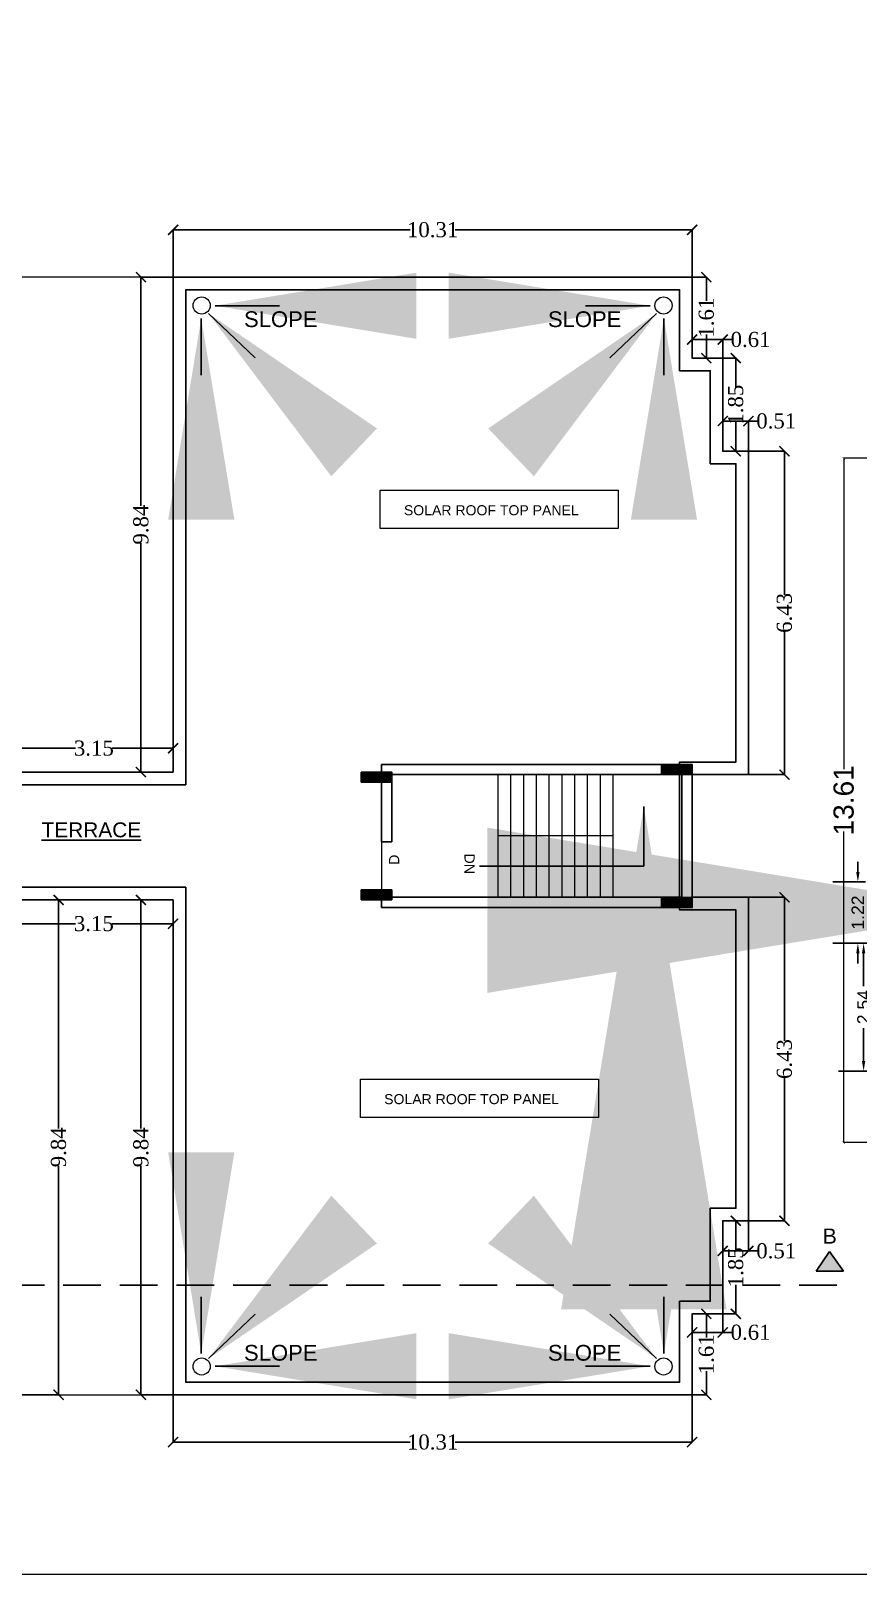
# Model space of a CAD drawing. Header units: metres. Extents: x 0 to 63445, y 32357 to 32804.
# Drawn here: x 63220.02 to 63236.46, y 32720.57 to 32751.26 of the extents above; entities that cross this region are included whole.
import ezdxf

# ---------------------------------------------------------------- set-up
doc = ezdxf.new("R2010")
doc.units = ezdxf.units.M
doc.header["$MEASUREMENT"] = 0
doc.header["$PDMODE"] = 34
doc.header["$PDSIZE"] = -10
doc.linetypes.add('CONTINULUS', pattern=[0])
doc.linetypes.add('DASHED2', pattern=[0.375, 0.25, -0.125])
doc.layers.get('0').update_dxf_attribs({"lineweight": 25})
for name, color, linetype, lineweight in [('BLK_1_FLR_1_ROOF_AREA', 7, 'Continuous', 0), ('BLK_3_FLR_0_STAIR_1_FLIGHT_1', 7, 'Continuous', 0), ('BLK_3_FLR_0_STAIR_1_LANDING_1', 7, 'Continuous', 0), ('colum', 1, 'Continuous', 30), ('COLUMN', 1, 'Continuous', 30), ('DIM', 56, 'Continuous', 20), ('ELEVATION', 142, 'Continuous', 9), ('STEPS', 114, 'Continuous', 20), ('TEXT-2', 65, 'Continuous', 18), ('wall', 7, 'Continuous', 30)]:
    doc.layers.add(name, color=color, linetype=linetype, lineweight=lineweight)
doc.layers.add('text', color=65, linetype='Continuous')
doc.styles.add('8IN', font='arial.ttf', dxfattribs={"height": 8})
doc.styles.add('AutoDCRFont', font='arial.ttf')
doc.styles.add('PreDCRFont', font='arial.ttf', dxfattribs={"height": 0.25})
doc.styles.add('small int', font='arial.ttf', dxfattribs={"height": 18})
doc.styles.get("Standard").update_dxf_attribs({"font": 'arial.ttf', "height": 0.4})
doc.styles.add('TNR', font='times.ttf', dxfattribs={"height": 0.5})
doc.dimstyles.new('ARCHANA', dxfattribs={"dimscale": 0, "dimtxt": 0.5, "dimasz": 0.5, "dimexe": 0, "dimexo": 0, "dimgap": 0, "dimtad": 0, "dimzin": 0, "dimdsep": 46, "dimtxsty": 'TNR', "dimblk": 'ARCHTICK', "dimcen": 0.09, "dimclrd": 36, "dimclre": 36, "dimclrt": 7, "dimadec": 0, "dimazin": 0, "dimtfac": 1, "dimtofl": 0, "dimtmove": 0, "dimatfit": 3, "dimldrblk": 'ARCHTICK', "dimfxl": 1, "dimfrac": 2, "dimtolj": 1, "dimtzin": 0, "dimlwd": -1, "dimlwe": -1, "dimarcsym": 0})
doc.dimstyles.new('Copy of Standard2', dxfattribs={"dimtxt": 0.25, "dimasz": 0.2, "dimexe": 0.5, "dimexo": 0.3, "dimgap": 0.09, "dimtad": 0, "dimtoh": 1, "dimzin": 0, "dimdsep": 46, "dimtxsty": 'PreDCRFont', "dimcen": 0.025, "dimdle": 0.1, "dimadec": 0, "dimazin": 0, "dimtfac": 1, "dimtofl": 0, "dimtmove": 2, "dimatfit": 3, "dimfxl": 0.18, "dimtolj": 1, "dimtzin": 0, "dimarcsym": 0})
doc.dimstyles.new('interior', dxfattribs={"dimtxt": 7, "dimasz": 4, "dimexe": 0.18, "dimexo": 0.0625, "dimgap": 0.09, "dimtad": 0, "dimdec": 0, "dimzin": 0, "dimdsep": 46, "dimlunit": 3, "dimtxsty": 'Standard', "dimblk": 'OPEN90', "dimcen": 0.09, "dimse1": 1, "dimse2": 1, "dimadec": 0, "dimazin": 0, "dimtfac": 1, "dimtdec": 0, "dimtofl": 0, "dimtmove": 0, "dimatfit": 3, "dimfxl": 1, "dimtolj": 1, "dimtzin": 0, "dimarcsym": 0})
doc.dimstyles.new('STD', dxfattribs={"dimtxt": 10, "dimasz": 10, "dimexe": 0, "dimexo": 0, "dimgap": 0.09, "dimtad": 0, "dimdec": 0, "dimzin": 0, "dimdsep": 46, "dimlunit": 4, "dimtxsty": 'small int', "dimcen": 0.09, "dimclrd": 75, "dimclre": 75, "dimadec": 0, "dimazin": 0, "dimtfac": 1, "dimtdec": 0, "dimtofl": 0, "dimtmove": 0, "dimatfit": 3, "dimfxl": 1, "dimtolj": 1, "dimtzin": 0, "dimarcsym": 0})

# ---------------------------------------------------------------- blocks, each defined once
blk = doc.blocks.new('A$C7D115503')
at = {"layer": 'COLUMN', "ltscale": 3}
h = blk.add_hatch(dxfattribs=at)
h.set_pattern_fill('ANSI31', color=256, style=0)
h.paths.add_polyline_path([(-14.4, -11.6), (-6.4, -11.6), (-6.4, 12.4), (-14.4, 12.4)])
at = {"layer": 'COLUMN', "ltscale": 0.05}
for p, q in [((-14.4, 12.4), (-6.4, 12.4)), ((-14.4, 12.4), (-14.4, -11.6)), ((-6.4, 12.4), (-6.4, -11.6)), ((-6.4, -11.6), (-14.4, -11.6))]:
    blk.add_line(p, q, dxfattribs=at)
blk = doc.blocks.new('_ArchTick')
at = {"color": 0, "linetype": 'ByBlock', "const_width": 0.15}
blk.add_lwpolyline([(-0.5, -0.5), (0.5, 0.5)], dxfattribs=at)
blk = doc.blocks.new('*D298')
at = {"layer": 'Defpoints', "color": 0, "ltscale": 0.5, "transparency": 16777216}
for p in [(63234.276, 32742.899), (63234.992, 32742.899), (63234.276, 32736.469)]:
    blk.add_point(p, dxfattribs=at)
at = {"layer": 'wall', "color": 36, "ltscale": 0.5, "transparency": 16777216}
for p, q in [((63234.276, 32742.899), (63234.992, 32742.899)), ((63234.992, 32742.899), (63234.992, 32740.044)), ((63234.992, 32736.469), (63234.992, 32739.324)), ((63234.276, 32736.469), (63234.992, 32736.469))]:
    blk.add_line(p, q, dxfattribs=at)
at = {"layer": 'wall', "color": 36, "ltscale": 0.5, "transparency": 16777216, "xscale": 0.2, "yscale": 0.2, "zscale": 0.2}
for p, rotation in [((63234.992, 32742.899), 90), ((63234.992, 32736.469), 270)]:
    blk.add_blockref('_ArchTick', p, dxfattribs=dict(at, rotation=rotation))
at = {"layer": 'wall', "color": 7, "ltscale": 0.5, "transparency": 16777216, "insert": (63234.992, 32739.684), "char_height": 0.5, "attachment_point": 5, "rotation": 90, "style": 'TNR'}
blk.add_mtext('\\A1;{\\H0.6x;6.43}', dxfattribs=at)
blk = doc.blocks.new('*D299')
at = {"layer": 'Defpoints', "color": 0, "ltscale": 0.5, "transparency": 16777216}
for p in [(63234.276, 32743.499), (63233.766, 32742.899), (63234.276, 32742.899)]:
    blk.add_point(p, dxfattribs=at)
at = {"layer": 'wall', "color": 36, "ltscale": 0.5, "transparency": 16777216}
for p, q in [((63233.766, 32742.899), (63233.766, 32743.499)), ((63233.766, 32743.499), (63234.276, 32743.499)), ((63234.276, 32742.899), (63234.276, 32743.499)), ((63234.276, 32743.499), (63234.476, 32743.499))]:
    blk.add_line(p, q, dxfattribs=at)
at = {"layer": 'wall', "color": 36, "ltscale": 0.5, "transparency": 16777216, "xscale": 0.2, "yscale": 0.2, "zscale": 0.2, "rotation": 180}
blk.add_blockref('_ArchTick', (63233.766, 32743.499), dxfattribs=at)
at = {"layer": 'wall', "color": 36, "ltscale": 0.5, "transparency": 16777216, "xscale": 0.2, "yscale": 0.2, "zscale": 0.2}
blk.add_blockref('_ArchTick', (63234.276, 32743.499), dxfattribs=at)
at = {"layer": 'wall', "color": 7, "ltscale": 0.5, "transparency": 16777216, "insert": (63234.829, 32743.499), "char_height": 0.5, "attachment_point": 5, "style": 'TNR'}
blk.add_mtext('\\A1;{\\H0.6x;0.51}', dxfattribs=at)
blk = doc.blocks.new('*D284')
at = {"layer": 'Defpoints', "color": 0, "ltscale": 0.5, "transparency": 16777216}
for p in [(63233.766, 32744.749), (63234.025, 32744.749), (63233.766, 32742.899)]:
    blk.add_point(p, dxfattribs=at)
at = {"layer": 'wall', "color": 36, "ltscale": 0.5, "transparency": 16777216}
for p, q in [((63233.766, 32744.749), (63234.025, 32744.749)), ((63234.025, 32744.749), (63234.025, 32744.171)), ((63234.025, 32742.899), (63234.025, 32743.477)), ((63233.766, 32742.899), (63234.025, 32742.899))]:
    blk.add_line(p, q, dxfattribs=at)
at = {"layer": 'wall', "color": 36, "ltscale": 0.5, "transparency": 16777216, "xscale": 0.2, "yscale": 0.2, "zscale": 0.2}
for p, rotation in [((63234.025, 32744.749), 90), ((63234.025, 32742.899), 270)]:
    blk.add_blockref('_ArchTick', p, dxfattribs=dict(at, rotation=rotation))
at = {"layer": 'wall', "color": 7, "ltscale": 0.5, "transparency": 16777216, "insert": (63234.025, 32743.824), "char_height": 0.5, "attachment_point": 5, "rotation": 90, "style": 'TNR'}
blk.add_mtext('\\A1;{\\H0.6x;1.85}', dxfattribs=at)
blk = doc.blocks.new('*D300')
at = {"layer": 'Defpoints', "color": 0, "ltscale": 0.5, "transparency": 16777216}
for p in [(63233.157, 32745.118), (63233.157, 32744.749), (63233.766, 32744.749)]:
    blk.add_point(p, dxfattribs=at)
at = {"layer": 'wall', "color": 36, "ltscale": 0.5, "transparency": 16777216}
for p, q in [((63233.157, 32744.749), (63233.157, 32745.118)), ((63233.157, 32745.118), (63233.766, 32745.118)), ((63233.766, 32744.749), (63233.766, 32745.118)), ((63233.766, 32745.118), (63233.966, 32745.118))]:
    blk.add_line(p, q, dxfattribs=at)
at = {"layer": 'wall', "color": 36, "ltscale": 0.5, "transparency": 16777216, "xscale": 0.2, "yscale": 0.2, "zscale": 0.2, "rotation": 180}
blk.add_blockref('_ArchTick', (63233.157, 32745.118), dxfattribs=at)
at = {"layer": 'wall', "color": 36, "ltscale": 0.5, "transparency": 16777216, "xscale": 0.2, "yscale": 0.2, "zscale": 0.2}
blk.add_blockref('_ArchTick', (63233.766, 32745.118), dxfattribs=at)
at = {"layer": 'wall', "color": 7, "ltscale": 0.5, "transparency": 16777216, "insert": (63234.319, 32745.118), "char_height": 0.5, "attachment_point": 5, "style": 'TNR'}
blk.add_mtext('\\A1;{\\H0.6x;0.61}', dxfattribs=at)
blk = doc.blocks.new('*D285')
at = {"layer": 'Defpoints', "color": 0, "ltscale": 0.5, "transparency": 16777216}
for p in [(63233.157, 32746.358), (63233.44, 32746.358), (63233.157, 32744.749)]:
    blk.add_point(p, dxfattribs=at)
at = {"layer": 'wall', "color": 36, "ltscale": 0.5, "transparency": 16777216}
for p, q in [((63233.157, 32746.358), (63233.44, 32746.358)), ((63233.44, 32746.358), (63233.44, 32745.888)), ((63233.44, 32744.749), (63233.44, 32745.219)), ((63233.157, 32744.749), (63233.44, 32744.749))]:
    blk.add_line(p, q, dxfattribs=at)
at = {"layer": 'wall', "color": 36, "ltscale": 0.5, "transparency": 16777216, "xscale": 0.2, "yscale": 0.2, "zscale": 0.2}
for p, rotation in [((63233.44, 32746.358), 90), ((63233.44, 32744.749), 270)]:
    blk.add_blockref('_ArchTick', p, dxfattribs=dict(at, rotation=rotation))
at = {"layer": 'wall', "color": 7, "ltscale": 0.5, "transparency": 16777216, "insert": (63233.44, 32745.554), "char_height": 0.5, "attachment_point": 5, "rotation": 90, "style": 'TNR'}
blk.add_mtext('\\A1;{\\H0.6x;1.61}', dxfattribs=at)
blk = doc.blocks.new('*D301')
at = {"layer": 'Defpoints', "color": 0, "ltscale": 0.5, "transparency": 16777216}
for p in [(63222.843, 32747.3), (63222.843, 32746.358), (63233.157, 32746.358)]:
    blk.add_point(p, dxfattribs=at)
at = {"layer": 'wall', "color": 36, "ltscale": 0.5, "transparency": 16777216}
for p, q in [((63222.843, 32746.358), (63222.843, 32747.3)), ((63222.843, 32747.3), (63227.554, 32747.3)), ((63233.157, 32747.3), (63228.445, 32747.3)), ((63233.157, 32746.358), (63233.157, 32747.3))]:
    blk.add_line(p, q, dxfattribs=at)
at = {"layer": 'wall', "color": 36, "ltscale": 0.5, "transparency": 16777216, "xscale": 0.2, "yscale": 0.2, "zscale": 0.2, "rotation": 180}
blk.add_blockref('_ArchTick', (63222.843, 32747.3), dxfattribs=at)
at = {"layer": 'wall', "color": 36, "ltscale": 0.5, "transparency": 16777216, "xscale": 0.2, "yscale": 0.2, "zscale": 0.2}
blk.add_blockref('_ArchTick', (63233.157, 32747.3), dxfattribs=at)
at = {"layer": 'wall', "color": 7, "ltscale": 0.5, "transparency": 16777216, "insert": (63228, 32747.3), "char_height": 0.5, "attachment_point": 5, "style": 'TNR'}
blk.add_mtext('\\A1;{\\H0.6x;10.31}', dxfattribs=at)
blk = doc.blocks.new('*D286')
at = {"layer": 'Defpoints', "color": 0, "ltscale": 0.5, "transparency": 16777216}
for p in [(63222.843, 32746.358), (63222.204, 32736.52), (63222.843, 32736.52)]:
    blk.add_point(p, dxfattribs=at)
at = {"layer": 'wall', "color": 36, "ltscale": 0.5, "transparency": 16777216}
for p, q in [((63222.843, 32746.358), (63222.204, 32746.358)), ((63222.204, 32746.358), (63222.204, 32741.81)), ((63222.204, 32736.52), (63222.204, 32741.068)), ((63222.843, 32736.52), (63222.204, 32736.52))]:
    blk.add_line(p, q, dxfattribs=at)
at = {"layer": 'wall', "color": 36, "ltscale": 0.5, "transparency": 16777216, "xscale": 0.2, "yscale": 0.2, "zscale": 0.2}
for p, rotation in [((63222.204, 32746.358), 90), ((63222.204, 32736.52), 270)]:
    blk.add_blockref('_ArchTick', p, dxfattribs=dict(at, rotation=rotation))
at = {"layer": 'wall', "color": 7, "ltscale": 0.5, "transparency": 16777216, "insert": (63222.204, 32741.439), "char_height": 0.5, "attachment_point": 5, "rotation": 90, "style": 'TNR'}
blk.add_mtext('\\A1;{\\H0.6x;9.84}', dxfattribs=at)
blk = doc.blocks.new('*D287')
at = {"layer": 'Defpoints', "color": 0, "ltscale": 0.5, "transparency": 16777216}
for p in [(63219.694, 32736.994), (63219.694, 32736.52), (63222.843, 32736.52)]:
    blk.add_point(p, dxfattribs=at)
at = {"layer": 'wall', "color": 36, "ltscale": 0.5, "transparency": 16777216}
for p, q in [((63219.694, 32736.52), (63219.694, 32736.994)), ((63219.694, 32736.994), (63220.904, 32736.994)), ((63222.843, 32736.994), (63221.632, 32736.994)), ((63222.843, 32736.52), (63222.843, 32736.994))]:
    blk.add_line(p, q, dxfattribs=at)
at = {"layer": 'wall', "color": 36, "ltscale": 0.5, "transparency": 16777216, "xscale": 0.2, "yscale": 0.2, "zscale": 0.2, "rotation": 180}
blk.add_blockref('_ArchTick', (63219.694, 32736.994), dxfattribs=at)
at = {"layer": 'wall', "color": 36, "ltscale": 0.5, "transparency": 16777216, "xscale": 0.2, "yscale": 0.2, "zscale": 0.2}
blk.add_blockref('_ArchTick', (63222.843, 32736.994), dxfattribs=at)
at = {"layer": 'wall', "color": 7, "ltscale": 0.5, "transparency": 16777216, "insert": (63221.268, 32736.994), "char_height": 0.5, "attachment_point": 5, "style": 'TNR'}
blk.add_mtext('\\A1;{\\H0.6x;3.15}', dxfattribs=at)
blk = doc.blocks.new('*D288')
at = {"layer": 'Defpoints', "color": 0, "ltscale": 0.5, "transparency": 16777216}
for p in [(63234.276, 32734.03), (63234.276, 32727.6), (63234.992, 32727.6)]:
    blk.add_point(p, dxfattribs=at)
at = {"layer": 'wall', "color": 36, "ltscale": 0.5, "transparency": 16777216}
for p, q in [((63234.276, 32734.03), (63234.992, 32734.03)), ((63234.992, 32734.03), (63234.992, 32731.175)), ((63234.992, 32727.6), (63234.992, 32730.455)), ((63234.276, 32727.6), (63234.992, 32727.6))]:
    blk.add_line(p, q, dxfattribs=at)
at = {"layer": 'wall', "color": 36, "ltscale": 0.5, "transparency": 16777216, "xscale": 0.2, "yscale": 0.2, "zscale": 0.2}
for p, rotation in [((63234.992, 32734.03), 90), ((63234.992, 32727.6), 270)]:
    blk.add_blockref('_ArchTick', p, dxfattribs=dict(at, rotation=rotation))
at = {"layer": 'wall', "color": 7, "ltscale": 0.5, "transparency": 16777216, "insert": (63234.992, 32730.815), "char_height": 0.5, "attachment_point": 5, "rotation": 90, "style": 'TNR'}
blk.add_mtext('\\A1;{\\H0.6x;6.43}', dxfattribs=at)
blk = doc.blocks.new('*D289')
at = {"layer": 'Defpoints', "color": 0, "ltscale": 0.5, "transparency": 16777216}
for p in [(63233.766, 32727.6), (63234.276, 32727.6), (63234.276, 32727)]:
    blk.add_point(p, dxfattribs=at)
at = {"layer": 'wall', "color": 36, "ltscale": 0.5, "transparency": 16777216}
for p, q in [((63233.766, 32727.6), (63233.766, 32727)), ((63234.276, 32727.6), (63234.276, 32727)), ((63233.766, 32727), (63234.276, 32727)), ((63234.276, 32727), (63234.476, 32727))]:
    blk.add_line(p, q, dxfattribs=at)
at = {"layer": 'wall', "color": 36, "ltscale": 0.5, "transparency": 16777216, "xscale": 0.2, "yscale": 0.2, "zscale": 0.2, "rotation": 180}
blk.add_blockref('_ArchTick', (63233.766, 32727), dxfattribs=at)
at = {"layer": 'wall', "color": 36, "ltscale": 0.5, "transparency": 16777216, "xscale": 0.2, "yscale": 0.2, "zscale": 0.2}
blk.add_blockref('_ArchTick', (63234.276, 32727), dxfattribs=at)
at = {"layer": 'wall', "color": 7, "ltscale": 0.5, "transparency": 16777216, "insert": (63234.829, 32727), "char_height": 0.5, "attachment_point": 5, "style": 'TNR'}
blk.add_mtext('\\A1;{\\H0.6x;0.51}', dxfattribs=at)
blk = doc.blocks.new('*D290')
at = {"layer": 'Defpoints', "color": 0, "ltscale": 0.5, "transparency": 16777216}
for p in [(63233.766, 32727.6), (63233.766, 32725.75), (63234.025, 32725.75)]:
    blk.add_point(p, dxfattribs=at)
at = {"layer": 'wall', "color": 36, "ltscale": 0.5, "transparency": 16777216}
for p, q in [((63233.766, 32727.6), (63234.025, 32727.6)), ((63234.025, 32727.6), (63234.025, 32727.022)), ((63234.025, 32725.75), (63234.025, 32726.328)), ((63233.766, 32725.75), (63234.025, 32725.75))]:
    blk.add_line(p, q, dxfattribs=at)
at = {"layer": 'wall', "color": 36, "ltscale": 0.5, "transparency": 16777216, "xscale": 0.2, "yscale": 0.2, "zscale": 0.2}
for p, rotation in [((63234.025, 32727.6), 90), ((63234.025, 32725.75), 270)]:
    blk.add_blockref('_ArchTick', p, dxfattribs=dict(at, rotation=rotation))
at = {"layer": 'wall', "color": 7, "ltscale": 0.5, "transparency": 16777216, "insert": (63234.025, 32726.675), "char_height": 0.5, "attachment_point": 5, "rotation": 90, "style": 'TNR'}
blk.add_mtext('\\A1;{\\H0.6x;1.85}', dxfattribs=at)
blk = doc.blocks.new('*D291')
at = {"layer": 'Defpoints', "color": 0, "ltscale": 0.5, "transparency": 16777216}
for p in [(63233.157, 32725.75), (63233.766, 32725.75), (63233.157, 32725.381)]:
    blk.add_point(p, dxfattribs=at)
at = {"layer": 'wall', "color": 36, "ltscale": 0.5, "transparency": 16777216}
for p, q in [((63233.157, 32725.75), (63233.157, 32725.381)), ((63233.766, 32725.75), (63233.766, 32725.381)), ((63233.157, 32725.381), (63233.766, 32725.381)), ((63233.766, 32725.381), (63233.966, 32725.381))]:
    blk.add_line(p, q, dxfattribs=at)
at = {"layer": 'wall', "color": 36, "ltscale": 0.5, "transparency": 16777216, "xscale": 0.2, "yscale": 0.2, "zscale": 0.2, "rotation": 180}
blk.add_blockref('_ArchTick', (63233.157, 32725.381), dxfattribs=at)
at = {"layer": 'wall', "color": 36, "ltscale": 0.5, "transparency": 16777216, "xscale": 0.2, "yscale": 0.2, "zscale": 0.2}
blk.add_blockref('_ArchTick', (63233.766, 32725.381), dxfattribs=at)
at = {"layer": 'wall', "color": 7, "ltscale": 0.5, "transparency": 16777216, "insert": (63234.319, 32725.381), "char_height": 0.5, "attachment_point": 5, "style": 'TNR'}
blk.add_mtext('\\A1;{\\H0.6x;0.61}', dxfattribs=at)
blk = doc.blocks.new('*D292')
at = {"layer": 'Defpoints', "color": 0, "ltscale": 0.5, "transparency": 16777216}
for p in [(63233.157, 32725.75), (63233.157, 32724.141), (63233.44, 32724.141)]:
    blk.add_point(p, dxfattribs=at)
at = {"layer": 'wall', "color": 36, "ltscale": 0.5, "transparency": 16777216}
for p, q in [((63233.157, 32725.75), (63233.44, 32725.75)), ((63233.44, 32725.75), (63233.44, 32725.28)), ((63233.44, 32724.141), (63233.44, 32724.611)), ((63233.157, 32724.141), (63233.44, 32724.141))]:
    blk.add_line(p, q, dxfattribs=at)
at = {"layer": 'wall', "color": 36, "ltscale": 0.5, "transparency": 16777216, "xscale": 0.2, "yscale": 0.2, "zscale": 0.2}
for p, rotation in [((63233.44, 32725.75), 90), ((63233.44, 32724.141), 270)]:
    blk.add_blockref('_ArchTick', p, dxfattribs=dict(at, rotation=rotation))
at = {"layer": 'wall', "color": 7, "ltscale": 0.5, "transparency": 16777216, "insert": (63233.44, 32724.945), "char_height": 0.5, "attachment_point": 5, "rotation": 90, "style": 'TNR'}
blk.add_mtext('\\A1;{\\H0.6x;1.61}', dxfattribs=at)
blk = doc.blocks.new('*D293')
at = {"layer": 'Defpoints', "color": 0, "ltscale": 0.5, "transparency": 16777216}
for p in [(63222.843, 32724.141), (63233.157, 32724.141), (63222.843, 32723.199)]:
    blk.add_point(p, dxfattribs=at)
at = {"layer": 'wall', "color": 36, "ltscale": 0.5, "transparency": 16777216}
for p, q in [((63222.843, 32724.141), (63222.843, 32723.199)), ((63233.157, 32724.141), (63233.157, 32723.199)), ((63222.843, 32723.199), (63227.554, 32723.199)), ((63233.157, 32723.199), (63228.445, 32723.199))]:
    blk.add_line(p, q, dxfattribs=at)
at = {"layer": 'wall', "color": 36, "ltscale": 0.5, "transparency": 16777216, "xscale": 0.2, "yscale": 0.2, "zscale": 0.2, "rotation": 180}
blk.add_blockref('_ArchTick', (63222.843, 32723.199), dxfattribs=at)
at = {"layer": 'wall', "color": 36, "ltscale": 0.5, "transparency": 16777216, "xscale": 0.2, "yscale": 0.2, "zscale": 0.2}
blk.add_blockref('_ArchTick', (63233.157, 32723.199), dxfattribs=at)
at = {"layer": 'wall', "color": 7, "ltscale": 0.5, "transparency": 16777216, "insert": (63228, 32723.199), "char_height": 0.5, "attachment_point": 5, "style": 'TNR'}
blk.add_mtext('\\A1;{\\H0.6x;10.31}', dxfattribs=at)
blk = doc.blocks.new('*D294')
at = {"layer": 'Defpoints', "color": 0, "ltscale": 0.5, "transparency": 16777216}
for p in [(63222.204, 32733.979), (63222.843, 32733.979), (63222.843, 32724.141)]:
    blk.add_point(p, dxfattribs=at)
at = {"layer": 'wall', "color": 36, "ltscale": 0.5, "transparency": 16777216}
for p, q in [((63222.843, 32733.979), (63222.204, 32733.979)), ((63222.204, 32733.979), (63222.204, 32729.431)), ((63222.204, 32724.141), (63222.204, 32728.689)), ((63222.843, 32724.141), (63222.204, 32724.141))]:
    blk.add_line(p, q, dxfattribs=at)
at = {"layer": 'wall', "color": 36, "ltscale": 0.5, "transparency": 16777216, "xscale": 0.2, "yscale": 0.2, "zscale": 0.2}
for p, rotation in [((63222.204, 32733.979), 90), ((63222.204, 32724.141), 270)]:
    blk.add_blockref('_ArchTick', p, dxfattribs=dict(at, rotation=rotation))
at = {"layer": 'wall', "color": 7, "ltscale": 0.5, "transparency": 16777216, "insert": (63222.204, 32729.06), "char_height": 0.5, "attachment_point": 5, "rotation": 90, "style": 'TNR'}
blk.add_mtext('\\A1;{\\H0.6x;9.84}', dxfattribs=at)
blk = doc.blocks.new('*D295')
at = {"layer": 'Defpoints', "color": 0, "ltscale": 0.5, "transparency": 16777216}
for p in [(63219.694, 32733.979), (63222.843, 32733.979), (63219.694, 32733.505)]:
    blk.add_point(p, dxfattribs=at)
at = {"layer": 'wall', "color": 36, "ltscale": 0.5, "transparency": 16777216}
for p, q in [((63219.694, 32733.979), (63219.694, 32733.505)), ((63222.843, 32733.979), (63222.843, 32733.505)), ((63219.694, 32733.505), (63220.904, 32733.505)), ((63222.843, 32733.505), (63221.632, 32733.505))]:
    blk.add_line(p, q, dxfattribs=at)
at = {"layer": 'wall', "color": 36, "ltscale": 0.5, "transparency": 16777216, "xscale": 0.2, "yscale": 0.2, "zscale": 0.2, "rotation": 180}
blk.add_blockref('_ArchTick', (63219.694, 32733.505), dxfattribs=at)
at = {"layer": 'wall', "color": 36, "ltscale": 0.5, "transparency": 16777216, "xscale": 0.2, "yscale": 0.2, "zscale": 0.2}
blk.add_blockref('_ArchTick', (63222.843, 32733.505), dxfattribs=at)
at = {"layer": 'wall', "color": 7, "ltscale": 0.5, "transparency": 16777216, "insert": (63221.268, 32733.505), "char_height": 0.5, "attachment_point": 5, "style": 'TNR'}
blk.add_mtext('\\A1;{\\H0.6x;3.15}', dxfattribs=at)
blk = doc.blocks.new('*D296')
at = {"layer": 'Defpoints', "color": 0, "ltscale": 0.5, "transparency": 16777216}
for p in [(63219.694, 32733.979), (63219.694, 32724.141), (63220.567, 32724.141)]:
    blk.add_point(p, dxfattribs=at)
at = {"layer": 'wall', "color": 36, "ltscale": 0.5, "transparency": 16777216}
for p, q in [((63219.694, 32733.979), (63220.567, 32733.979)), ((63220.567, 32733.979), (63220.567, 32729.431)), ((63220.567, 32724.141), (63220.567, 32728.689)), ((63219.694, 32724.141), (63220.567, 32724.141))]:
    blk.add_line(p, q, dxfattribs=at)
at = {"layer": 'wall', "color": 36, "ltscale": 0.5, "transparency": 16777216, "xscale": 0.2, "yscale": 0.2, "zscale": 0.2}
for p, rotation in [((63220.567, 32733.979), 90), ((63220.567, 32724.141), 270)]:
    blk.add_blockref('_ArchTick', p, dxfattribs=dict(at, rotation=rotation))
at = {"layer": 'wall', "color": 7, "ltscale": 0.5, "transparency": 16777216, "insert": (63220.567, 32729.06), "char_height": 0.5, "attachment_point": 5, "rotation": 90, "style": 'TNR'}
blk.add_mtext('\\A1;{\\H0.6x;9.84}', dxfattribs=at)
blk = doc.blocks.new('_Open90')
at = {"color": 0, "linetype": 'ByBlock', "lineweight": -2}
for p, q in [((-0.5, 0.5), (0, 0)), ((0, 0), (-1, 0)), ((0, 0), (-0.5, -0.5))]:
    blk.add_line(p, q, dxfattribs=at)
blk = doc.blocks.new('*D411')
at = {"layer": 'Defpoints', "color": 0, "ltscale": 3, "transparency": 16777216}
for p in [(63236.898, 32742.761), (63236.17, 32729.155), (63236.898, 32729.155)]:
    blk.add_point(p, dxfattribs=at)
at = {"layer": 'DIM', "ltscale": 3, "transparency": 16777216}
for p, q in [((63236.898, 32742.761), (63236.17, 32742.761)), ((63236.17, 32742.761), (63236.17, 32736.575)), ((63236.17, 32729.155), (63236.17, 32735.34)), ((63236.898, 32729.155), (63236.17, 32729.155))]:
    blk.add_line(p, q, dxfattribs=at)
at = {"layer": 'DIM', "ltscale": 3, "transparency": 16777216, "xscale": 0.05, "yscale": 0.05, "zscale": 0.05}
for p, rotation in [((63236.17, 32742.761), 90), ((63236.17, 32729.155), 270)]:
    blk.add_blockref('_ArchTick', p, dxfattribs=dict(at, rotation=rotation))
at = {"layer": 'DIM', "color": 7, "ltscale": 3, "transparency": 16777216, "insert": (63236.17, 32735.958), "char_height": 0.4, "attachment_point": 5, "rotation": 90}
blk.add_mtext('\\A1;13.61', dxfattribs=at)
blk = doc.blocks.new('*D399')
at = {"layer": 'BLK_3_FLR_0_STAIR_1_FLIGHT_1', "color": 0, "linetype": 'Continuous', "lineweight": -2, "transparency": 16777216}
for p, q in [((63236.715, 32733.117), (63236.065, 32733.117)), ((63236.565, 32732.917), (63236.565, 32732.263)), ((63236.565, 32730.777), (63236.565, 32731.431)), ((63236.715, 32730.577), (63236.065, 32730.577))]:
    blk.add_line(p, q, dxfattribs=at)
at = {"layer": 'BLK_3_FLR_0_STAIR_1_FLIGHT_1', "color": 0, "linetype": 'Continuous', "transparency": 16777216}
for points in [[(63236.532, 32732.917), (63236.598, 32732.917), (63236.565, 32733.117)], [(63236.532, 32730.777), (63236.598, 32730.777), (63236.565, 32730.577)]]:
    blk.add_solid(points, dxfattribs=at)
at = {"layer": 'Defpoints', "color": 0, "linetype": 'Continuous', "transparency": 16777216}
for p in [(63237.101, 32733.117), (63236.565, 32730.577), (63237.101, 32730.577)]:
    blk.add_point(p, dxfattribs=at)
at = {"layer": 'BLK_3_FLR_0_STAIR_1_FLIGHT_1', "color": 0, "linetype": 'Continuous', "transparency": 16777216, "insert": (63236.565, 32731.847), "char_height": 0.25, "attachment_point": 5, "rotation": 90, "style": 'PreDCRFont'}
blk.add_mtext('\\A1;2.54', dxfattribs=at)
blk = doc.blocks.new('*D403')
at = {"layer": 'BLK_3_FLR_0_STAIR_1_LANDING_1', "color": 0, "lineweight": -2, "transparency": 16777216}
for p, q in [((63236.451, 32734.536), (63236.451, 32734.736)), ((63236.601, 32734.336), (63235.951, 32734.336)), ((63236.601, 32733.117), (63235.951, 32733.117)), ((63236.451, 32732.917), (63236.451, 32732.717))]:
    blk.add_line(p, q, dxfattribs=at)
at = {"layer": 'BLK_3_FLR_0_STAIR_1_LANDING_1', "color": 0, "transparency": 16777216}
for points in [[(63236.418, 32734.536), (63236.485, 32734.536), (63236.451, 32734.336)], [(63236.418, 32732.917), (63236.485, 32732.917), (63236.451, 32733.117)]]:
    blk.add_solid(points, dxfattribs=at)
at = {"layer": 'Defpoints', "color": 0, "transparency": 16777216}
for p in [(63236.451, 32734.336), (63237.101, 32734.336), (63237.101, 32733.117)]:
    blk.add_point(p, dxfattribs=at)
at = {"layer": 'BLK_3_FLR_0_STAIR_1_LANDING_1', "color": 0, "transparency": 16777216, "insert": (63236.451, 32733.727), "char_height": 0.25, "attachment_point": 5, "rotation": 90, "style": 'PreDCRFont'}
blk.add_mtext('\\A1;1.22', dxfattribs=at)

msp = doc.modelspace()

# ---------------------------------------------------------------- hatches: boundary and pattern name
at = {"layer": 'wall', "ltscale": 3}
msp.add_hatch(color=252, dxfattribs=at).paths.add_polyline_path([(63235.6251, 32726.5982), (63236.1669, 32726.5982), (63235.8871, 32726.9873)])

# ---------------------------------------------------------------- linework, layer by layer
at = {"lineweight": 20}
for points in [[(63226.9611, 32742.1254), (63231.6875, 32742.1254), (63231.6875, 32741.3627), (63226.9611, 32741.3627)], [(63226.5688, 32730.4182), (63231.2952, 32730.4182), (63231.2952, 32729.6555), (63226.5688, 32729.6555)]]:
    msp.add_lwpolyline(points, close=True, dxfattribs=at)
for centre in [(63223.4101, 32745.795), (63232.5893, 32745.795), (63223.4101, 32724.704), (63232.5893, 32724.704)]:
    msp.add_circle(centre, 0.1703, dxfattribs=at)
at = {"layer": 'BLK_1_FLR_1_ROOF_AREA', "linetype": 'CONTINULUS', "ltscale": 0.05}
msp.add_lwpolyline([(63170.8973, 32724.1408), (63233.1569, 32724.1408), (63233.1569, 32725.7497), (63233.7665, 32725.7497), (63233.7665, 32727.5996), (63234.2761, 32727.5996), (63234.2761, 32734.0303), (63233.1569, 32734.0303), (63233.1569, 32736.4688), (63234.2761, 32736.4688), (63234.2761, 32742.8994), (63233.7665, 32742.8994), (63233.7665, 32744.7494), (63233.1569, 32744.7494), (63233.1569, 32746.3583), (63170.8973, 32746.3583)], dxfattribs=at)
at = {"layer": 'colum', "linetype": 'DASHED2', "ltscale": 3}
msp.add_lwpolyline([(63167.7841, 32726.3165), (63236.3738, 32726.3165)], dxfattribs=at)
at = {"layer": 'ELEVATION', "ltscale": 20}
msp.add_lwpolyline([(63164.5545, 32720.575), (63295.8612, 32720.575), (63295.8612, 32804.4763), (63164.5545, 32804.4763)], close=True, dxfattribs=at)
at = {"layer": 'STEPS'}
for p, q in [((63229.296, 32736.4688), (63229.296, 32734.0303)), ((63229.55, 32736.4688), (63229.55, 32734.0303)), ((63229.804, 32736.4688), (63229.804, 32734.0303)), ((63230.058, 32736.4688), (63230.058, 32734.0303)), ((63230.312, 32736.4688), (63230.312, 32734.0303)), ((63230.566, 32736.4688), (63230.566, 32734.0303)), ((63230.82, 32736.4688), (63230.82, 32734.0303)), ((63231.074, 32736.4688), (63231.074, 32734.0303)), ((63231.328, 32736.4688), (63231.328, 32734.0303)), ((63231.582, 32736.4688), (63231.582, 32734.0303)), ((63231.582, 32735.2495), (63229.296, 32735.2495)), ((63226.9845, 32735.1304), (63226.9845, 32734.1825))]:
    msp.add_line(p, q, dxfattribs=at)
at = {"layer": 'wall', "ltscale": 0.05}
for p, q in [((63226.9845, 32736.4688), (63226.9845, 32736.672)), ((63232.9537, 32736.672), (63226.9845, 32736.672)), ((63226.9845, 32736.4688), (63232.9537, 32736.4688)), ((63232.9537, 32736.4688), (63226.9845, 32736.4688)), ((63226.9845, 32734.0303), (63232.9537, 32734.0303)), ((63226.9845, 32734.0303), (63226.9845, 32733.8271)), ((63232.9537, 32734.0303), (63226.9845, 32734.0303)), ((63232.9537, 32733.8271), (63226.9845, 32733.8271))]:
    msp.add_line(p, q, dxfattribs=at)
at = {"layer": 'wall'}
for p, q in [((63232.9537, 32736.4688), (63232.9537, 32734.0303)), ((63233.1569, 32736.4688), (63233.1569, 32734.0303))]:
    msp.add_line(p, q, dxfattribs=at)
at = {"layer": 'wall', "ltscale": 0.5}
for p, q in [((63226.9845, 32735.1304), (63226.9845, 32736.3164)), ((63227.1877, 32735.1304), (63227.1877, 32736.3164)), ((63226.9845, 32735.1304), (63227.1877, 32735.1304)), ((63226.9845, 32734.1827), (63226.9845, 32734.1825))]:
    msp.add_line(p, q, dxfattribs=at)
at = {"layer": 'wall', "ltscale": 3}
for p, q in [((63235.8871, 32726.9873), (63235.6251, 32726.5982)), ((63236.1669, 32726.5982), (63235.8871, 32726.9873)), ((63235.6251, 32726.5982), (63236.1669, 32726.5982))]:
    msp.add_line(p, q, dxfattribs=at)
at = {"layer": 'wall', "ltscale": 0.5}
for points in [[(63219.694, 32736.5196), (63222.8426, 32736.5196), (63222.8426, 32746.3583), (63233.1569, 32746.3583), (63233.1569, 32744.7494), (63233.7665, 32744.7494), (63233.7665, 32742.8994), (63234.2507, 32742.8994), (63234.2761, 32742.8994), (63234.2761, 32736.4688), (63233.1569, 32736.4688), (63233.1569, 32734.0303), (63234.2507, 32734.0303), (63234.2761, 32734.0303), (63234.2761, 32727.5996), (63233.7665, 32727.5996), (63233.7665, 32725.7497), (63233.1569, 32725.7497), (63233.1569, 32724.1408), (63222.8426, 32724.1408), (63222.8426, 32733.9795), (63219.694, 32733.9795)], [(63219.444, 32736.2696), (63223.0926, 32736.2696), (63223.0926, 32746.1083), (63232.9069, 32746.1083), (63232.9069, 32744.4994), (63233.5165, 32744.4994), (63233.5165, 32742.6494), (63234.0261, 32742.6494), (63234.0261, 32736.7188), (63232.9069, 32736.7188), (63232.9069, 32733.7803), (63234.0261, 32733.7803), (63234.0261, 32727.8496), (63233.5165, 32727.8496), (63233.5165, 32725.9997), (63232.9069, 32725.9997), (63232.9069, 32724.3908), (63223.0926, 32724.3908), (63223.0926, 32734.2295), (63219.444, 32734.2295)]]:
    msp.add_lwpolyline(points, dxfattribs=at)

# ---------------------------------------------------------------- block references
at = {"layer": 'COLUMN', "ltscale": 0.05, "yscale": 0.025400733691282, "zscale": 0.025400733691282, "rotation": 270}
for p, xscale in [((63232.8415, 32736.3071), 0.025400733691282), ((63226.8724, 32736.1547), 0.025400733691282), ((63226.8724, 32734.3443), -0.025400733691282), ((63232.8415, 32734.1919), -0.025400733691282)]:
    msp.add_blockref('A$C7D115503', p, dxfattribs=dict(at, xscale=xscale))

# ---------------------------------------------------------------- texts
at = {"style": '8IN'}
for s, height, p in [('SLOPE', 0.31338, (63224.252, 32745.3666)), ('SLOPE', 0.31338, (63230.2913, 32745.3666)), ('SOLAR ROOF TOP PANEL', 0.199781, (63227.4296, 32741.6255)), ('%%UTERRACE', 0.2967, (63220.2283, 32735.2233)), ('SOLAR ROOF TOP PANEL', 0.199781, (63227.0373, 32729.9182)), ('SLOPE', 0.31338, (63224.252, 32724.8188)), ('SLOPE', 0.31338, (63230.2913, 32724.8188))]:
    msp.add_text(s, height=height, dxfattribs=at).set_placement(p)
at = {"layer": 'text', "char_height": 0.203206, "width": 5.613911, "attachment_point": 1}
for s, insert, rotation in [('\\pi2.72296;D', (63227.1341, 32731.9508), 90), ('\\pi2.62454;DN', (63228.836, 32737.5266), 270)]:
    msp.add_mtext(s, dxfattribs=dict(at, insert=insert, rotation=rotation))
at = {"layer": 'TEXT-2', "insert": (63235.7535, 32727.4461), "char_height": 0.3, "width": 0.271413, "attachment_point": 1, "style": 'AutoDCRFont'}
msp.add_mtext('B', dxfattribs=at)

# ---------------------------------------------------------------- dimensions: what is measured, and where the dimension line sits
at = {"layer": 'BLK_3_FLR_0_STAIR_1_FLIGHT_1', "color": 1, "linetype": 'Continuous'}
dim = msp.add_linear_dim(base=(63236.5649, 32730.577), p1=(63237.101, 32733.1171), p2=(63237.101, 32730.577), angle=90, dimstyle='Copy of Standard2', override={"dimpost": '\\X', "dimfxl": 0.15, "dimfxlon": 1}, dxfattribs=at)
dim.commit()
dim.dimension.update_dxf_attribs({"geometry": '*D399', "text_midpoint": (63236.5649, 32731.847)})
at = {"layer": 'BLK_3_FLR_0_STAIR_1_LANDING_1', "color": 2}
dim = msp.add_linear_dim(base=(63236.4513, 32734.3363), p1=(63237.101, 32733.1171), p2=(63237.101, 32734.3363), angle=90, dimstyle='Copy of Standard2', override={"dimpost": '\\X', "dimfxl": 0.15, "dimfxlon": 1}, dxfattribs=at)
dim.commit()
dim.dimension.update_dxf_attribs({"geometry": '*D403', "text_midpoint": (63236.4513, 32733.7267)})
at = {"layer": 'DIM', "ltscale": 3}
dim = msp.add_linear_dim(base=(63236.1699, 32729.1546), p1=(63236.8978, 32742.7606), p2=(63236.8978, 32729.1546), angle=90, dimstyle='ARCHANA', override={"dimscale": 1, "dimtxt": 0.278, "dimasz": 0.05, "dimtxsty": 'Standard', "dimclrd": 256, "dimclre": 256, "dimfxl": 5, "dimfxlon": 1, "dimarcsym": 1}, dxfattribs=at)
dim.commit()
dim.dimension.update_dxf_attribs({"geometry": '*D411', "text_midpoint": (63236.1699, 32735.9576)})
at = {"layer": 'wall', "ltscale": 0.5}
for base, p1, p2, angle, picture, middle in [((63222.8426, 32747.3), (63233.1569, 32746.3583), (63222.8426, 32746.3583), 180, '*D301', (63227.9997, 32747.3)), ((63222.2038, 32736.5196), (63222.8426, 32746.3583), (63222.8426, 32736.5196), 90, '*D286', (63222.2038, 32741.4389)), ((63233.44, 32746.3583), (63233.1569, 32744.7494), (63233.1569, 32746.3583), 90, '*D285', (63233.44, 32745.5538)), ((63234.0253, 32744.7494), (63233.7665, 32742.8994), (63233.7665, 32744.7494), 90, '*D284', (63234.0253, 32743.8244)), ((63234.2761, 32743.4993), (63233.7665, 32742.8994), (63234.2761, 32742.8994), 180, '*D299', (63234.8287, 32743.4993)), ((63234.992, 32742.8994), (63234.2761, 32736.4688), (63234.2761, 32742.8994), 90, '*D298', (63234.992, 32739.6841)), ((63219.694, 32736.9937), (63222.8426, 32736.5196), (63219.694, 32736.5196), 180, '*D287', (63221.2683, 32736.9937)), ((63219.694, 32733.5053), (63222.8426, 32733.9795), (63219.694, 32733.9795), 180, '*D295', (63221.2683, 32733.5053)), ((63220.5667, 32724.1408), (63219.694, 32733.9795), (63219.694, 32724.1408), 270, '*D296', (63220.5667, 32729.0601)), ((63222.2038, 32733.9795), (63222.8426, 32724.1408), (63222.8426, 32733.9795), 270, '*D294', (63222.2038, 32729.0601)), ((63234.992, 32727.5996), (63234.2761, 32734.0303), (63234.2761, 32727.5996), 270, '*D288', (63234.992, 32730.815)), ((63234.2761, 32726.9998), (63233.7665, 32727.5996), (63234.2761, 32727.5996), 180, '*D289', (63234.8287, 32726.9998)), ((63234.0253, 32725.7497), (63233.7665, 32727.5996), (63233.7665, 32725.7497), 270, '*D290', (63234.0253, 32726.6747)), ((63233.44, 32724.1408), (63233.1569, 32725.7497), (63233.1569, 32724.1408), 270, '*D292', (63233.44, 32724.9452)), ((63222.8426, 32723.1991), (63233.1569, 32724.1408), (63222.8426, 32724.1408), 180, '*D293', (63227.9997, 32723.1991))]:
    dim = msp.add_linear_dim(base=base, p1=p1, p2=p2, angle=angle, text='{\\H0.6x;<>}', dimstyle='ARCHANA', override={"dimscale": 1, "dimtxt": 0.3, "dimasz": 0.2, "dimfxl": 6, "dimarcsym": 1}, dxfattribs=at)
    dim.commit()
    dim.dimension.update_dxf_attribs({"geometry": picture, "text_midpoint": middle})
for base, p1, p2, picture, middle in [((63233.1569, 32745.1178), (63233.7665, 32744.7494), (63233.1569, 32744.7494), '*D300', (63234.319, 32745.1178)), ((63233.1569, 32725.3813), (63233.7665, 32725.7497), (63233.1569, 32725.7497), '*D291', (63234.319, 32725.3813))]:
    dim = msp.add_linear_dim(base=base, p1=p1, p2=p2, angle=180, text='{\\H0.6x;<>}', dimstyle='ARCHANA', override={"dimscale": 1, "dimtxt": 0.3, "dimasz": 0.2, "dimfxl": 6, "dimarcsym": 1}, dxfattribs=at)
    dim.commit()
    dim.dimension.update_dxf_attribs({"geometry": picture, "text_midpoint": middle, "dimtype": 160})

# ---------------------------------------------------------------- leaders
at = {"lineweight": 20}
for points in [[(63223.6773, 32745.7912), (63224.9592, 32745.7912)], [(63232.3221, 32745.7912), (63231.0403, 32745.7912)], [(63223.5472, 32745.6378), (63224.4744, 32744.7527)], [(63232.4522, 32745.6378), (63231.5251, 32744.7527)], [(63223.4024, 32745.5396), (63223.4024, 32744.4096)], [(63232.5971, 32745.5396), (63232.5971, 32744.4096)], [(63223.4024, 32724.9594), (63223.4024, 32726.0894)], [(63232.5971, 32724.9594), (63232.5971, 32726.0894)], [(63223.5472, 32724.8613), (63224.4744, 32725.7464)], [(63232.4522, 32724.8613), (63231.5251, 32725.7464)], [(63223.6773, 32724.7079), (63224.9592, 32724.7079)], [(63232.3221, 32724.7079), (63231.0403, 32724.7079)]]:
    msp.add_leader(points, dimstyle='interior', override={"dimgap": 0.09, "dimtad": 0, "dimfxl": 6}, dxfattribs=at)
at = {"layer": 'wall'}
for points, override in [([(63232.197, 32735.836), (63232.197, 32734.6473), (63228.934, 32734.6473)], {"dimgap": 0.09, "dimtad": 0, "dimfxl": 0.18, "dimfxlon": 1, "dimarcsym": 1}), ([(63239.0854, 32733.7735), (63237.6589, 32733.7735), (63237.6589, 32730.5334)], {"dimtxt": 18, "dimgap": 0.09, "dimtad": 0, "dimfxl": 6, "dimfxlon": 1, "dimarcsym": 1})]:
    msp.add_leader(points, dimstyle='STD', override=override, dxfattribs=at)

doc.saveas('drawing.dxf')
